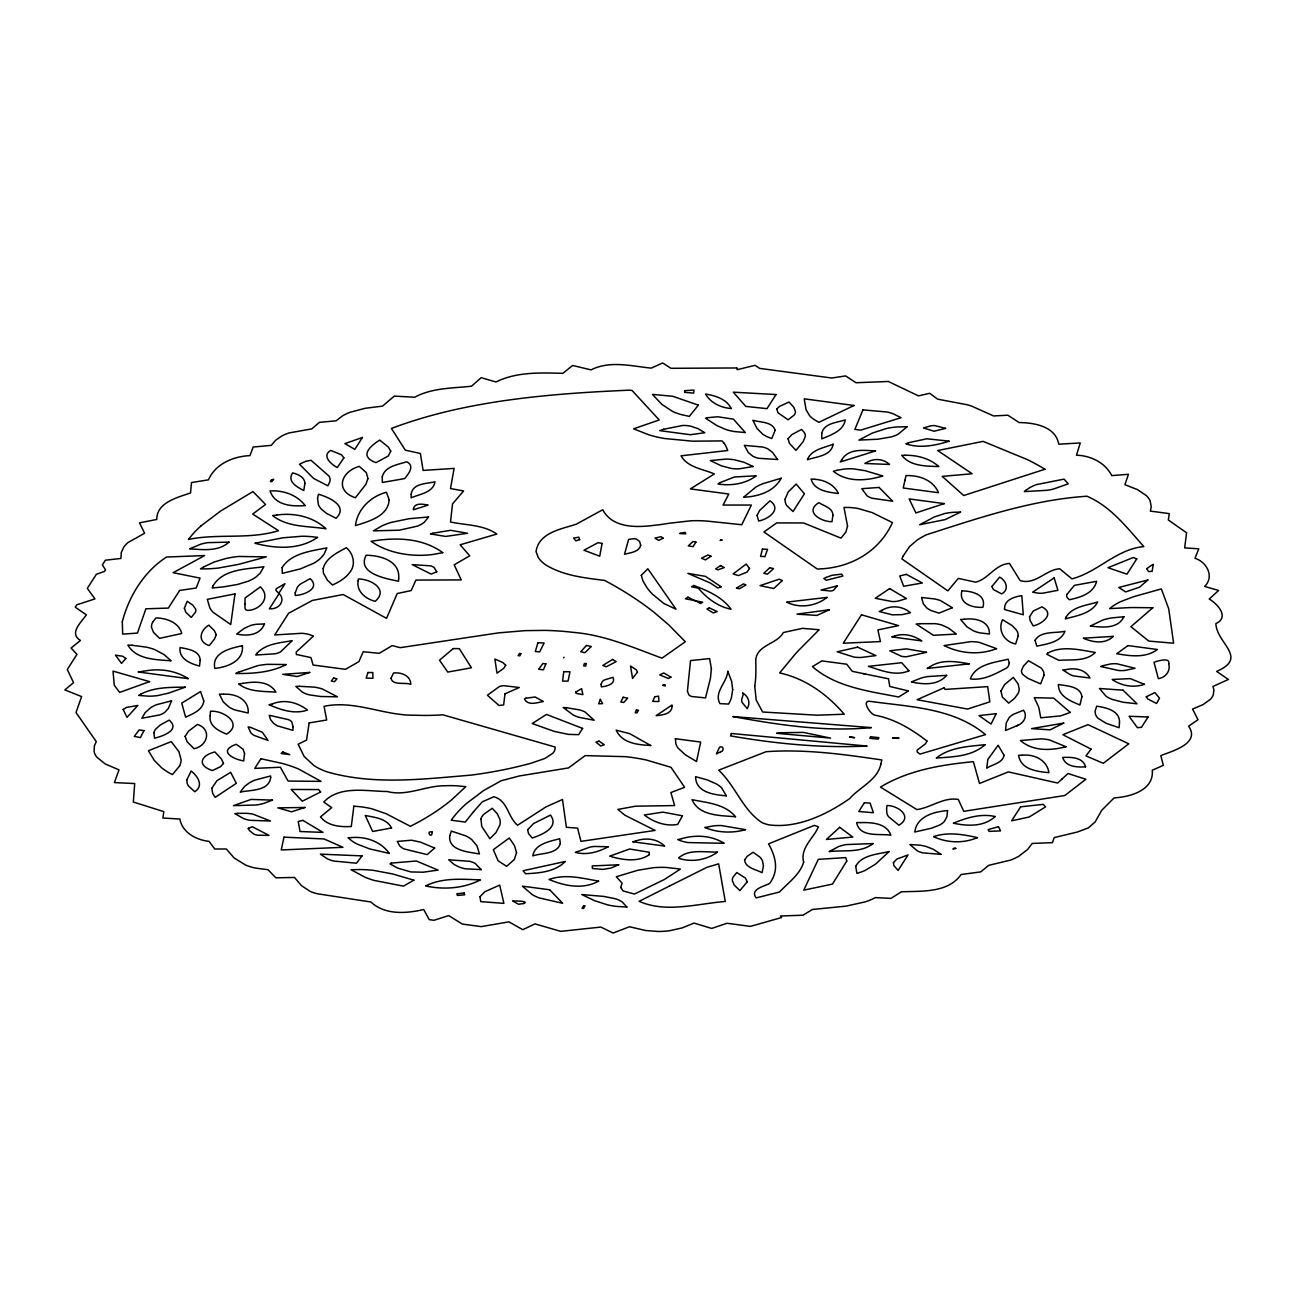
<?xml version="1.0" encoding="UTF-8"?>
<svg xmlns="http://www.w3.org/2000/svg" width="1296" height="1296" viewBox="0 0 1296 1296"><rect width="100%" height="100%" fill="white"/><g stroke="black" fill="none" stroke-linecap="round" stroke-linejoin="round"><path stroke-width="1.5" d="M742.802 693.101C747.743 695.806 750.983 702.432 747.241 708.669L742.138 702.464A30.1 14.726 -1.7 0 1 741.636 699.759L743.386 693.959L742.624 693.052M684.806 390.857L684.563 392.364L693.652 393.077L694.04 390.112L684.839 390.631M892.798 737.942L898.889 737.975M892.717 738.185L898.711 738.364M600.048 700.439L600.55 699.192L598.558 703.777L602.608 703.647L600.777 700.277M870.377 737.149L869.794 738.299L878.153 739.125L878.899 737.651L870.572 736.76M278.559 593.698L284.974 583.67L276.275 588.757A8.359 4.099 -1.7 0 0 276.032 590.539L279.142 593.584L269.39 608.796C279.774 609.638 285.752 599.886 279.142 593.584M849.674 736.889L854.631 737.683L849.479 737.132M563.566 657.833L564.084 657.218M1018.105 725.225C1023.953 722.893 1027.825 715.716 1023.484 710.224L1013.504 714.274A27.783 13.592 -1.7 0 0 1009.114 717.709L1006.247 722.909L1005.518 730.507L1018.105 725.225L1016.064 726.311M720.511 751.874C724.334 751.664 723.881 744.892 719.507 747.257L716.429 753.899A80.887 39.577 -1.7 0 1 719.021 752.587L720.058 752.085M305.775 461.392L310.991 460.258L329.038 476.118A30.197 14.774 -1.7 0 1 329.913 481.577L327.872 485.838L313.551 478.386L299.489 464.227L304.511 461.83A8.084 3.953 -1.7 0 1 305.775 461.392M679.817 533.385L685.211 532.381L685.795 533.822L679.882 533.563M736.922 367.967L670.955 368.307L662.677 362.977L651.256 368.113C631.379 366.136 609.946 360.288 591.057 369.878L572.605 365.472L562.853 373.329C540.416 372.746 516.618 371.725 495.947 381.98L481.172 377.671L471.533 386.208C452.434 388.314 432.054 387.763 414.72 397.24L394.276 396.106L382.514 406.134L365.213 408.272L350.017 412.306A43.546 21.319 -1.7 0 0 342.387 415.967L336.166 420.795L319.448 422.35L311.834 428.863L288.911 432.977A38.686 18.922 -1.7 0 0 281.491 436.169L275.594 440.284L271.285 445.37L253.157 447.039L249.95 455.625C233.312 456.354 215.525 463.774 208.445 479.844L191.484 482.549L190.544 492.934C177.617 497.502 156.638 502.346 156.784 519.469L139.482 522.823L144.634 533.223L127.931 542.619A51.386 25.142 -1.7 0 0 123.638 547.366L121.257 552.631L120.917 558.446L105.381 560.212L102.368 564.91L105.494 569.786A8.051 3.937 -1.7 0 1 104.182 571.52L96.341 574.306L87.302 588.4L94.964 598.898L76.756 604.843L75.249 607.192L86.33 614.839C81.599 622.129 68.461 633.064 80.417 640.467L71.069 648.065L76.966 654.383L67.279 669.514L73.58 682.668L64.8 689.893L81.599 696.584L76.01 712.541L96.293 741.636L94.397 745.718L94.106 751.615A45.473 22.259 -1.7 0 0 96.86 757.188L105.251 763.992L119.021 769.873L114.356 782.573L134.703 783.562L133.342 802.03L163.798 811.604L162.923 818.035L179.869 819.023C182.38 832.712 196.279 839.921 209.012 841.363L214.796 849.01L226.363 848.993L234.122 857.968L245.786 865.129A42.395 20.752 -1.7 0 0 255.571 868.077L268.029 869.729L275.854 877.813L294.484 877.457L301.482 885.654L310.052 891.34A32.627 15.973 -1.7 0 0 317.536 893.786L370.899 902C384.944 915.187 406.312 913.599 423.695 909.5L429.268 919.658L433.998 920.29L448.659 915.592L462.364 924.08L481.286 926.608L508.907 921.861L522.806 929.686L534.973 923.886L560.714 931.354L600.826 927.077L613.121 933.023L629.5 926.753L645.619 930.496L657.785 931.468A39.949 19.553 -1.7 0 0 669.967 930.658L682.085 927.936L694.073 923.092L711.65 928.438L726.959 923.254L750.416 926.381L781.634 917.536L780.451 915.997L803.05 915.219L812.333 909.484L845.883 906.163L865.161 901.886A51.775 25.337 -1.7 0 0 875.318 897.61L891 898.387L901.352 891.81C921.586 890.919 947.927 893.219 961.097 874.508L980.732 871.9L988.67 865.355L1010.426 860.139A52.358 25.628 -1.7 0 0 1018.883 856.17L1027.598 849.496L1032.199 843.453L1052.449 842.643L1054.199 837.589L1077.365 832.032L1088.365 827.885L1095.169 821.923L1101.697 810.324L1114.139 797.866C1129.918 796.991 1154.201 790.447 1152.257 770.261L1163.322 765.32L1160.811 755.568C1172.475 751.081 1200.631 743.321 1188.594 726.197L1198.039 719.701L1192.563 709.074L1202.996 704.635L1210.237 699.419A36.936 18.079 -1.7 0 0 1213.25 694.948L1213.931 690.007L1212.975 686.426L1228.397 679.493L1216.62 671.377C1248.858 657.574 1216.49 643.415 1215.891 623.603C1229.823 617.236 1217.446 603.871 1209.233 599.044L1218.58 590.474L1204.681 586.44C1214.644 576.655 1206.787 561.865 1194.993 558.333L1198.784 548.807L1184.674 547.884L1186.585 532.802L1168.328 519.988L1169.3 513.621L1150.362 511.11L1151.237 506.768L1150.151 500.872A46.591 22.81 -1.7 0 0 1146.393 495.655L1137.596 489.677L1124.896 484.672L1128.443 474.304L1111.757 475.583C1105.067 462.51 1090.73 455.657 1076.474 455.204L1080.265 442.957L1058.719 444.188C1055.705 426.352 1034.208 422.658 1019.191 422.577L1007.851 415.206L993.578 415.951L971.611 406.102A50.09 24.511 -1.7 0 0 966.767 404.676L937.688 399.168L929.702 393.304L918.443 395.879L888.311 381.478L855.976 382.741L845.591 375.921L831.74 378.011L759.667 368.388L754.952 365.342L737.132 369.7L736.922 368.08M665.253 685.811L662.661 685.471A5.816 2.851 -1.7 0 1 663.147 684.92L664.492 684.806A7.97 3.904 -1.7 0 0 665.091 684.839L665.221 685.616M863.136 673.58L865.355 674.033M724.01 443.232L722.083 440.915L692.323 441.175L664.313 438.485A84.629 41.407 -1.7 0 1 648.518 434.711L633.614 428.814L659.227 419.969L632.059 390.485A51.727 25.321 -1.7 0 1 629.775 390.145C550.768 393.611 465.993 400.205 391.441 428.441L405.308 450.166L420.39 453.487L423.112 470.432L454.102 468.391L450.506 488.543L463.595 490.973L452.498 503.95L450.538 521.964C466.009 525.398 483.376 524.54 496.805 534.065L460.161 544.79L469.719 555.806L454.199 564.829L461.246 579.928L415.919 580.073L411.172 590.571L397.208 593.536L386.548 618.354L343.148 594.524L312.417 600.421L288.652 613.219L274.736 634.943L301.612 633.29A19.764 9.671 -1.7 0 1 308.707 634.36L313.454 636.061L296.217 652.034L296.33 654.464L310.959 657.59L313.081 665.01L345.465 669.335L358.895 661.64L363.204 651.758L379.258 653.297L392.17 645.602L400.221 647.66L498.296 632.902L525.172 630.634L544.936 630.391A145.427 71.167 -1.7 0 1 573.124 632.367C604.373 634.846 632.983 647.482 661.981 658.174L685.309 641.731L668.704 624.85L654.755 612.911A458.865 224.564 -1.7 0 0 604.665 580.446C584.626 577.886 563.436 575.732 545.843 564.959A54.659 26.746 -1.7 0 1 538.342 557.523L536.026 551.642C538.844 532.3 561.427 529.222 576.493 524.086L602.721 509.733C612.538 528.298 636.336 527.569 654.269 525.317A101.234 49.54 -1.7 0 0 668.687 523.309L690.962 520.781A68.818 33.68 -1.7 0 1 706.774 521.057L741.766 524.734L751.356 505.051L723.055 505.067L728.806 494.035L690.379 488.9L714.371 473.931C703.031 469.006 687.739 467.629 681.048 455.836L727.736 450.506L726.359 447.152A51.192 25.045 -1.7 0 0 724.091 443.216M955.735 848.281L955.217 848.119A7.646 3.742 -1.7 0 0 954.472 848.054L953.24 848.637A7.063 3.451 -1.7 0 1 952.933 849.026L955.768 848.524M244.993 603.79C245.252 606.155 243.923 610.108 247.406 610.384C259.475 610.481 271.739 597.602 260.366 586.894L245.057 598.023L244.993 603.79M210.179 715.765C208.526 725.922 218.846 731.009 226.638 734.119C243.697 723.427 222.944 710.03 210.487 711.277L210.179 715.765M1029.542 616.766L1030.126 620.541L1033.22 625.919C1042.357 623.943 1055.446 613.672 1041.887 606.868L1033.301 610.999L1029.542 616.766M389.108 499.738C388.411 516.278 368.372 521.527 355.428 525.641C357.437 509.101 370.737 496.368 386.451 492.253L389.108 499.738M185.134 736.371L187.045 741.701L194.044 748.667C207.522 746.123 212.204 729.373 197.478 724.432L188.536 731.155L185.134 736.371M390.744 451.202L388.265 456.03L376.002 462.64C358.895 456.516 369.49 446.472 379.728 440.089L388.379 447.088L390.744 451.202M1146.798 568.652L1148.515 571.601L1152.176 571.277L1153.213 564.392A84.726 41.472 -1.7 0 1 1150.573 565.931L1146.798 568.652M304.916 483.424L303.766 490.52C297.254 487.118 286.724 481.675 292.604 472.862C297.837 474.271 304.787 477.041 304.916 483.424M749.525 568.474L747.079 572.087L738.412 575.57L733.115 573.934L746.204 564.084L749.525 568.474M846.774 861.046L832.453 884.099L803.779 890.141L818.327 859.329L845.753 857.628L846.774 861.046M803.65 862.115C800.086 874.525 788.13 882.787 779.544 891.988L756.151 897.917C749.59 889.186 764.284 886.367 769.743 883.402L771.331 880.956A101.412 49.637 -1.7 0 0 774.522 873.682C777.503 863.411 773.501 852.784 768.56 843.842L814.39 825.374L818.473 826.864L816.464 830.687A81.437 39.852 -1.7 0 1 815.103 832.972C809.336 841.541 800.474 850.873 803.65 862.115M711.391 668.606L710.419 678.424L705.51 697.912L691.61 696.503A10.4 5.087 -1.7 0 1 688.937 694.98L687.415 691.254L690.509 660.587L709.609 658.595L711.391 668.606M601.085 684.385L601.36 686.848C606.204 686.378 616.151 684.256 612.976 677.306L604.535 679.898A12.101 5.929 -1.7 0 0 602.3 681.615L601.085 684.385M1168.749 663.746C1170.709 671.036 1165.736 677.484 1158.365 678.667L1154.023 662.337C1155.497 661.64 1170.677 656.521 1168.749 663.746M244.555 753.397L243.713 760.898C232.357 759.1 217.76 750.74 236.277 744.277L243.065 749.218L244.555 753.397M947.587 810.583L946.922 816.674L944.395 821.405A24.43 11.956 -1.7 0 1 939.389 825.147L931.338 828.241L914.814 832.016C916.693 816.221 934.27 811.652 947.587 810.583M295.196 592.952L295.261 595.463C303.637 595.204 320.971 588.627 310.181 578.615L300.364 584.091A34.231 16.751 -1.7 0 0 297.383 587.201L295.196 592.952M413.424 508.842L413.408 509.782L428.101 505.132C423.452 504.241 414.688 502.313 413.424 508.842M754.726 686.038L756.216 700.051L762.631 712.006L817.128 715.198L844.247 714.226C827.366 694.462 805.415 678.521 779.657 672.948L795.096 654.269A387.293 189.524 -1.7 0 1 798.709 650.3L819.137 629.743L802.532 628.349L783.432 632.497C776.758 644.387 758.468 644.225 755.779 658.951C755.876 668.023 756.265 676.982 754.726 686.038M293.107 726.91L292.928 730.345L277.7 725.938A28.447 13.916 -1.7 0 1 273.407 723.136L270.556 719.62L269.228 715.279L288.668 719.669A13.073 6.399 -1.7 0 1 291.859 722.083L293.107 726.91M675.378 738.704L675.864 743.71A48.568 23.765 -1.7 0 0 678.132 748.165L685.454 754.904L696.519 761.497L700.682 742.073L675.378 738.704M785.149 499.009L785.101 500.693A38.135 18.662 -1.7 0 0 786.721 505.537L793.006 511.564L804.395 493.792L796.181 484.072L788.276 491.881L785.149 499.009M961.891 590.83C958.457 603.936 972.778 607.954 982.903 607.322C986.791 594.232 971.465 591.057 961.891 590.83M527.65 829.796L528.541 833.555L532.202 838.026C541.517 834.932 559.775 827.658 550.46 815.071L533.531 823.576L527.65 829.796M200.183 660.296L199.519 666.047C190.625 663.746 178.508 658.886 180.079 647.53C187.547 649.102 199.94 650.333 200.183 660.296M184.372 608.213L185.733 612.117L191.241 617.463L195.664 611.923A20.072 9.833 -1.7 0 0 195.566 608.909L192.715 605.086L187.191 601.263L184.372 608.213M1035.099 640.224L1036.719 646.137C1046.893 643.982 1060.646 642.33 1064.988 631.265C1055.495 633.452 1040.85 630.666 1035.099 640.224M242.384 645.716C244.004 661.09 227.237 667.132 214.844 668.428C211.264 652.568 230.931 648.081 242.384 645.716M732.694 689.504L731.398 697.783A103.291 50.544 -1.7 0 1 728.579 704.068L719.912 703.631C713.594 691.951 727.267 682.457 727.753 671.134L731.624 681.307L732.694 689.504M1081.949 696.665L1079.924 704.992C1070.69 701.039 1058.427 696.568 1058.362 684.515C1066.576 685.973 1080.41 686.054 1081.949 696.665M186.883 779.738L186.964 782.314A34.263 16.767 -1.7 0 0 188.487 785.975L194.805 791.743C204.088 785.57 197.672 776.191 191.144 771.023L186.883 779.738M757.026 515.484L758.695 520.976C768.058 519.323 782.444 509.441 770.002 500.807L759.634 510.462L757.026 515.484M211.831 788.308L212.69 793.492L215.185 797.364L236.326 783.319L230.639 772.303L216.886 780.759L211.831 788.308M886.561 808.655L886.95 813.629A32.821 16.054 -1.7 0 0 888.635 816.804L898.906 825.212C913.421 816.561 897.772 805.334 886.95 805.529L886.561 808.655M1004.06 755.341C1002.65 763.085 992.363 764.429 986.71 768.188L987.827 759.456L998.147 745.249L1004.06 755.341M398.682 578.162L398.536 581.256C386.451 578.696 356.481 573.626 366.152 555.255C379.922 555.352 400.189 560.633 398.682 578.162M323.174 568.555L323.417 573.172L327.418 580.187L332.473 584.998L336.328 583.151A59.503 29.111 -1.7 0 0 349.823 572.346C356.076 564.845 353.5 553.57 346.275 547.706C337.381 552.663 325.944 557.782 323.174 568.555M125.858 658.465L121.532 663.406L115.457 655.144L122.731 656.278L125.858 658.465M991.91 586.505L993.384 589.534L1001.549 593.86C1009.633 590.02 1006.247 580.365 999.605 577.125L991.91 586.505M1119.469 723.006L1119.064 727.688L1106.087 723.281L1098.166 718.357A29.257 14.321 -1.7 0 1 1095.444 714.209L1095.088 711.18L1096.708 706.174C1106.039 707.567 1120.522 710.71 1119.469 723.006M744.584 860.058C745.459 868.012 756.232 869.486 762.064 872.71L763.457 865.89L762.453 860.771A37.292 18.241 -1.7 0 0 759.845 857.061L753.138 852.25L747.128 856.348L744.584 860.058M358.182 580.802C356.173 591.413 365.861 599.125 375.192 601.328C389.221 589.129 370.219 578.826 358.376 579.02L358.182 580.802M516.553 852.638L514.35 859.459L506.623 866.344L498.069 860.738L493.339 849.69L509.279 837.994L514.463 845.575L516.553 852.638M1018.251 635.753L1015.61 643.982C1004.303 641.779 997.483 630.326 1002.537 619.699L1012.046 625.531L1016.242 629.84A38.605 18.889 -1.7 0 1 1018.105 634.246L1018.251 635.753M411.205 494.278L411.107 497.858C419.467 494.1 433.204 492.691 435.002 481.82C426.821 483.748 412.468 483.181 411.205 494.278M579.652 539.622L575.797 540.837L573.577 538.034L578.81 537.208A45.036 22.032 -1.7 0 0 579.053 537.791L579.652 539.622M832.923 515.209L831.983 521.689C821.453 521.98 803.86 511.92 818.845 502.654C823.819 505.958 832.891 507.838 832.923 515.209M775.154 430.272L771.768 438.55L767.556 436.898A37.552 18.371 -1.7 0 1 762.566 434.063L757.01 428.458L752.863 420.293C760.088 422.48 772.416 421.508 775.154 430.272M317.552 497.988L318.411 504.727A44.777 21.919 -1.7 0 0 321.424 509.215L326.414 513.313L336.037 518.287C348.997 505.894 328.471 497.129 318.508 494.246L317.552 497.988M1004.562 608.391L1004.481 609.493L1023.305 614.806L1021.799 595.642C1014.719 596.743 1004.578 599.53 1004.562 608.391M505.715 665.269L503.707 668.363L497 673.191L494.861 659.032L502.832 662.58L505.715 665.269M821.761 433.431L821.81 438.874C830.768 434.938 843.518 431.066 845.235 419.888C837.151 422.674 823.802 423.047 821.761 433.431M1000.966 690.962L1002.343 697.037L1008.693 703.129L1014.525 698.366L1018.008 693.619A42.071 20.59 -1.7 0 0 1019.191 688.84L1018.138 683.996L1013.326 677.387L1004.611 684.547L1000.966 690.962M649.393 854.615C638.134 862.553 622.291 860.042 609.719 856.154L629.581 848.993L649.231 852.25A27.929 13.673 -1.7 0 0 649.247 853.108L649.393 854.615M672.073 706.385C671.765 714.193 662.094 715.036 656.149 715.667L671.992 705.024L672.073 706.385M620.687 887.468L623.165 890.968L634.473 894.046L664.459 879.449L680.4 869.065L666.257 867.445A47.693 23.344 -1.7 0 0 653.427 867.704L637.859 870.264L616.313 876.712L622.129 883.224L620.687 887.468M216.27 634.619L214.553 638.96L209.239 645.586C197.3 641.909 199.795 630.682 208.786 625.126L214.358 630.65L216.27 634.619M270.653 777.73C268.79 791.354 250.322 789.831 240.23 792.099L244.555 786.445L249.172 782.962A37.341 18.274 -1.7 0 1 255.02 780.079L270.621 775.964L270.653 777.73M382.271 476.912L382.304 482.468L404.611 478.597C408.499 473.996 415.174 465.766 406.669 461.781C397.953 464.665 384.718 466.204 382.271 476.912M641.293 575.262L642.865 580.721L646.866 587.574A140.519 68.769 -1.7 0 0 652.439 594.167L663.86 603.482L676.026 609.217L647.854 568.782L641.293 575.262M788.033 438.745L789.523 443.475L795.971 450.36L803.228 441.547L805.334 436.363A25.11 12.296 -1.7 0 0 804.152 432.297L801.511 429.462L791.888 434.597L788.033 438.745M1009.325 663.341L1008.337 666.209A16.232 7.954 -1.7 0 1 1006.409 668.12C995.263 673.904 983.437 680.724 970.315 678.893C975.937 663.989 994.826 662.548 1008.191 659.194L1009.325 663.341M1044.074 675.119L1040.607 683.883L1027.955 678.375L1022.917 674.568A19.634 9.607 -1.7 0 1 1021.475 670.615L1023.403 666.128L1028.522 660.717L1041.077 667.975A31.736 15.536 -1.7 0 1 1043.669 672.089L1044.074 675.119M504.986 693.814L503.642 704.927L499.041 705.51L487.409 695.255L499.349 686.556A8.019 3.92 -1.7 0 1 504.014 685.697L519.291 687.512L504.986 693.814M563.728 671.668L562.61 681.113L568.037 681.129L569.997 671.814L563.728 671.668M122.294 621.788L122.683 634.133L137.441 633.08L145.881 608.796L168.334 608.083L179.642 590.458L196.15 588.028L200.07 578.129L173.129 572.686L204.671 555.563L166.585 557.037C144.083 571.439 128.871 596.225 122.294 621.788M847.535 526.079L845.932 531.992L841.007 538.132L803.601 522.968L776.741 522.904L763.911 531.959L817.258 569.009C849.512 568.442 878.899 552.339 892.474 522.596L872.24 512.617L858.114 508.502A37.357 18.274 -1.7 0 0 849.787 507.514L843.988 507.384L847.535 526.079M353.873 806.193L351.281 826.508C340.492 827.091 327.661 826.119 320.501 816.885L331.695 807.651L323.773 802.062C339.73 785.101 366.476 791.354 387.18 791.5C406.895 796.684 425.266 785.619 444.982 785.765A55.307 27.07 -1.7 0 1 457.148 785.83L465.782 786.672L451.316 800.086A273.262 133.731 -1.7 0 1 418.948 821.826L410.443 826.346L386.224 813.758L372.065 808.866A55.598 27.216 -1.7 0 0 358.911 806.598L353.873 806.193M203.812 701.039C202.759 710.078 192.764 713.804 185.62 717.174L181.732 703.129L200.556 691.562L203.812 701.039M153.884 732.742L154.564 738.218C162.421 736.177 180.824 730.199 169.193 720.106L160.315 724.95L155.601 729.194A29.047 14.207 -1.7 0 0 153.884 732.742M449.744 835.693C447.93 850.937 468.941 851.909 479.439 853.983L477.041 845.996L471.825 839.678A42.039 20.574 -1.7 0 0 465.831 835.888L451.332 831.092L449.744 835.693M234.981 593.892L230.737 624.542L213.046 612.263A59.551 29.144 -1.7 0 1 209.839 607.856L207.328 599.351L234.981 593.892M560.342 843.485C557.199 854.453 541.566 852.784 532.818 855.895C534.811 843.615 549.812 841.574 559.661 838.674L560.342 843.485M1146.296 696.794L1147.802 698.998L1156.534 703.485L1159.499 698.204L1154.914 692.566L1146.296 696.794M343.894 457.861L337.284 467.564C331.387 464.438 321.359 456.014 330.691 450.376L341.399 454.766L343.894 457.861M640.678 545.324C639.074 552.161 630.099 552.695 624.51 554.251L628.609 539.395L634.1 538.699A5.54 2.705 -1.7 0 1 636.53 539.152L639.625 541.501L640.678 545.324M855.7 866.344L856.931 873.358A42.444 20.768 -1.7 0 0 865.096 870.458L875.432 864.221L889.234 851.488C877.878 854.404 861.84 854.647 855.7 866.344M893.446 862.569L893.851 865.598L898.112 870.442L908.059 854.923L896.897 859.054L893.446 862.569M309.161 722.909L306.569 740.065L298.161 744.228L304.171 756.508L313.924 765.515A63.877 31.266 -1.7 0 0 327.013 771.833C373.766 785.392 423.371 779.026 471.031 775.138A247.261 120.998 -1.7 0 0 531.182 763.198L544.855 758.468L552.647 753.413A25.596 12.523 -1.7 0 0 554.915 749.768L555.174 747.047L442.908 714.825A122.683 60.037 -1.7 0 1 415.255 715.198C384.167 715.943 355.201 699.824 324.065 706.32L326.689 720.009L309.161 722.909M586.084 663.584L585.727 665.998L583.67 665.933L584.399 663.536L586.084 663.584M123.169 709.479L127.008 717.336L137.862 705.429L126.392 707.47L123.169 709.479M391.036 678.229C392.332 685.778 405.308 682.069 410.783 684.304C410.638 675.459 401.112 672.154 393.595 672.964L391.036 678.229M480.978 818.942L481.707 826.313L489.872 838.706L495.947 832.615L499.916 824.904A51.241 25.078 -1.7 0 0 499.867 819.315L497.291 813.807L492.253 808.283L483.845 814.228A31.655 15.487 -1.7 0 0 480.978 818.942M602.089 543.445L599.724 556.211L583.961 550.217L598.153 542.651L602.089 543.445M926.948 741.02L925.506 743.758L917.422 749.914A7.209 3.532 -1.7 0 0 917.584 752.328L920.014 754.11L985.495 734.638C953.37 707.681 909.322 706.903 869.875 701.314C861.354 700.148 869.972 714.128 875.027 715.214C894.467 718.843 911.509 729.081 926.948 741.02M367.951 478.564L365.861 484.364L355.379 497.761C334.319 490.747 341.237 471.323 359.284 466.366L366.298 472.603L367.951 478.564M679.217 857.466L679.039 858.438C692.048 862.472 706.595 860.042 717.579 852.055C705.17 852.428 689.391 848.864 679.217 857.466M432.265 832.113C431.665 840.051 425.363 830.023 432.265 832.113M880.794 764.284C877.619 779.998 859.491 787.336 849.69 798.547C826.783 814.601 797.38 828.711 768.965 824.855A32.449 15.876 -1.7 0 1 762.307 822.782C742.997 810.535 735.448 785.846 718.713 770.164L766.098 751.712C804.881 748.942 843.583 754.288 881.847 759.958L880.794 764.284M480.022 896.702L480.735 901.643L503.901 903.361L499.689 885.087L484.817 891.778L480.022 896.702M283.986 837.167L281.232 849.949L342.954 847.309L324.032 838.949L283.986 837.167M833.134 444.236C831.19 456.046 816.367 456.597 807.359 459.74C811.296 449.453 824.078 447.865 833.134 444.236M904.932 480.314L903.231 488.009L938.531 492.707C933.233 479.941 918.88 475.081 905.969 475.616L904.932 480.314M282.091 567.583L282.317 573.383L300.445 568.895L313.762 563.225A49.847 24.397 -1.7 0 0 320.744 558.122L324 554.299L326.867 547.868C311.299 551.027 291.438 553.052 282.091 567.583M1066.9 594.427L1066.689 595.301A13.608 6.658 -1.7 0 0 1067.45 597.926L1069.394 599.74C1080.329 597.375 1093.435 593.681 1096.643 581.321L1074.384 585.355L1066.9 594.427M762.453 549.067L760.558 556.389L764.932 556.616L767.556 549.326L762.453 549.067M747.225 881.798L739.903 890.595L734.233 885.055L732.37 880.681A26.05 12.749 -1.7 0 1 732.937 877.295L736.825 872.532L745.459 878.137L747.225 881.798M776.725 408.969L778.037 412.841L788.13 419.791L794.254 414.979A20.056 9.817 -1.7 0 0 795.452 411.61L793.849 407.317L789.005 402.052L779.706 406.296L776.725 408.969M637.502 672.154L632.561 678.44L630.536 666.063L636.352 669.838L637.502 672.154M537.889 642.751L535.329 651.548L539.719 651.872L544.109 642.962L537.889 642.751M171.542 700.812L168.367 708.41L164.884 712.249A18.776 9.185 -1.7 0 1 159.732 714.906L141.831 718.259L145.184 712.606L150.628 707.729A33.226 16.265 -1.7 0 1 156.638 704.668L171.542 700.812M223.479 763.457L220.531 766.681L212.431 770.569C196.474 765.272 200.88 755.422 214.893 751.939L221.519 759.116L223.479 763.457M367.967 672.511L366.169 678.1L372.924 678.278L372.827 672.543L367.967 672.511M731.381 733.504L730.523 735.885C775.575 743.742 821.389 748.213 867.137 746.075L731.381 733.504M837.265 585.857L833.587 590.215A6.059 2.965 -1.7 0 1 830.623 591.025L821.032 590.036L837.265 585.857M902.972 556.292L901.919 558.916L947.878 590.879L958.295 578.405L975.742 582.179C988.654 578.858 995.344 564.197 1009.471 563.452L1020.211 580.64C1035.569 585.144 1045.532 569.786 1059.707 568.766L1071.905 578.858C1097.777 572.216 1116.423 549.083 1143.817 546.588C1126.969 527.683 1110.996 506.493 1086.939 496.238C1032.118 499.738 978.755 517.995 926.689 534.681A73.402 35.915 -1.7 0 0 916.936 540.238L909.5 546.604L902.972 556.292M636.401 710.014L635.283 712.751L636.822 712.913L638.555 710.24L636.401 710.014M545.891 663.827L543.445 669.789L538.601 669.303L542.911 663.487L545.891 663.827M862.925 409.86L854.874 429.413L860.771 430.11L901.044 417.717L893.673 414.007A38.005 18.598 -1.7 0 0 887.323 412.047L862.925 409.86M213.095 585.727L212.139 587.995L223.447 586.877L237.508 584.48L248.362 581.159A37.616 18.403 -1.7 0 0 256.3 576.769L260.14 573.188L263.898 566.741C246.532 569.236 223.366 568.766 213.095 585.727M1066.203 616.912L1065.344 618.889C1076.83 615.697 1091.524 613.591 1097.696 601.976C1086.809 605.507 1072.845 606.269 1066.203 616.912M654.755 696.762L652.73 701.395L658.919 701.509L658.562 696.146L654.755 696.762M152.653 622.21L152.037 623.57A34.166 16.718 -1.7 0 0 151.551 627.523L153.608 632.48L159.57 638.361L181.796 633.485C178.718 622.307 166.455 618.127 155.974 617.933L152.653 622.21M520.846 653.767L519.842 655.841L518.092 655.646L519.485 653.459L520.911 653.621M576.007 691.918L575.797 692.339A2.884 1.409 -1.7 0 0 576.461 693.441L582.892 694.624L581.629 688.646L576.007 691.918M996.219 713.675L991.035 724.059L979.031 715.603L996.219 713.675M623.214 697.264L620.8 702.043L623.732 702.464L627.718 698.123L623.214 697.264M143.953 730.636L140.373 737.57L134.298 736.42L139.142 729.94L143.953 730.636M682.425 815.783L677.743 824.369C665.95 826.654 653.638 822.166 644.323 814.99L662.888 812.138L682.425 815.783M428.474 516.991L424.408 522.158A28.949 14.175 -1.7 0 1 417.409 526.144L399.314 530.194L373.329 530.858L381.802 525.965A53.557 26.212 -1.7 0 1 391.279 522.385L408.969 518.724L428.474 516.991M179.609 765.936L172.433 774.619L169.97 773.307A86.589 42.379 -1.7 0 1 161.725 767.864L154.337 760.493L148.441 750.74L171.25 741.62L178.913 751.696L181.1 759.748A54.481 26.665 -1.7 0 1 179.609 765.936M1123.94 616.734C1117.865 629.386 1101.778 627.313 1090.309 626.065L1102.88 620.023A37.373 18.29 -1.7 0 1 1111.45 617.933L1123.94 616.734M473.51 811.75L465.313 822.085L451.202 820.206A205.643 100.634 -1.7 0 1 466.463 803.536L483.586 790.56L501.244 780.727L519.291 775.98L568.507 767.912L585.176 755.617L625.352 756.67A113.513 55.55 -1.7 0 1 646.331 760.007L670.988 767.297L684.612 787.288L670.891 792.553L674.617 805.561L635.429 806.193L617.836 809.433L625.012 815.281L655.128 830.412L580.948 841.379L577.611 828.128L566.384 827.302L562.496 799.486L545.875 806.971L517.574 825.228C507.74 817.16 507.87 800.442 493.792 796.765L482.323 801.803L473.51 811.75M362.443 437.465L354.796 449.388L344.947 443.605L362.443 437.465M260.966 758.727L254.761 768.398L280.406 767.232L288.085 781.051L321.084 781.375L298.274 768.852A116.689 57.105 -1.7 0 0 282.917 763.587L260.966 758.727M776.029 394.551L767.005 408.645L745.783 406.409L733.293 392.17L776.029 394.551M695.936 542.117L693.036 546.653L688.289 545.875L693.004 541.534L695.936 542.117M582.617 728.417L578.615 734.67L568.442 734.378L554.105 731.349L532.251 723.541L546.491 714.42L582.617 728.417M583.605 905.774L582.017 908.253L583.459 908.447L585.063 905.969L583.605 905.774M861.484 614.79L843.259 643.205L880.438 641.585L877.878 629.905L898.582 625.628L861.484 614.79M864.416 802.726L858.811 811.49L873.407 812.754L870.102 803.115L864.416 802.726M1136.754 558.868L1126.969 574.16L1107.983 567.713L1133.19 557.539L1136.754 558.868M1020.616 806.825L1011.625 820.822L1029.202 816.998L1045.548 806.89L1043.248 804.362L1020.616 806.825M1148.078 716.996L1141.484 727.299L1137.402 727.704L1129.075 716.251L1148.078 716.996M264.433 623.992C259.978 635.461 247.034 636.32 236.65 634.019L244.28 628.349L250.63 625.482A18.743 9.169 -1.7 0 1 256.721 624.235L264.433 623.992M781.18 478.24C773.955 491.751 758.047 496.66 743.661 497.21L755.698 487.166A55.679 27.248 -1.7 0 1 762.664 483.748L781.18 478.24M256.819 653.476L255.749 655.015L274.882 653.816A14.434 7.063 -1.7 0 0 280.471 651.937L292.199 640.661C280.017 642.881 265.631 643.626 256.819 653.476M841.655 459.967L840.262 461.975L875.642 450.911C864.076 450.425 848.556 447.93 841.655 459.967M333.607 678.002L331.322 681.064L334.417 681.728L335.583 680.432A30.569 14.969 -1.7 0 0 336.911 678.748L334.336 678.164A27.67 13.543 -1.7 0 1 333.59 678.002M362.038 855.895L356.497 863.217L333.85 861.062A29.306 14.337 -1.7 0 1 327.532 858.908L320.404 854.145L362.038 855.895M1091.119 749.137L1085.967 755.908L1103.301 763.295L1128.8 743.807L1087.976 724.642L1062.866 734.719L1091.119 749.137M271.528 479.974L270.362 481.513L271.771 481.739L273.65 479.277L271.528 479.974M1047.638 653.168L1046.779 654.286L1058.962 660.361C1071.095 659.324 1085.805 661.867 1095.266 652.455C1079.924 649.928 1062.04 645.262 1047.638 653.168M698.366 405.162L689.342 416.372L681.728 414.72A46.948 22.972 -1.7 0 1 672.64 411.48L661.948 404.465L652.423 394.389L672.802 396.284L698.366 405.162M907.135 426.692L898.306 434.111A27.556 13.478 -1.7 0 1 891.081 436.963L877.813 439.214L858.875 440.105L872.273 433.091L886.642 428.458A41.634 20.38 -1.7 0 1 896.297 427.016L907.135 426.692M586.521 645.44L580.738 651.726L584.966 652.666L591.3 646.493L586.521 645.44M1147.883 579.976L1139.589 587.153L1125.722 591.932L1118.804 587.461L1147.883 579.976M565.234 861.484C555.061 871.965 539.379 873.05 525.625 873.747L523.082 870.734L565.234 861.484M282.739 751.939L281.167 753.494L289.753 754.628L282.739 751.939M200.993 525.901L197.559 529.108A191.873 93.895 -1.7 0 0 188.438 539.46C218.133 533.272 249.286 539.8 278.494 530.68L252.704 514.075L265.567 504.452L252.963 491.557L220.612 511.061L200.993 525.901M782.314 580.543L773.761 588.53L760.055 585.646L779.204 579.182L782.314 580.543M946.647 675.362C937.867 685.6 923.287 684.628 911.396 681.923L921.164 678.051A37.049 18.128 -1.7 0 1 927.547 676.577L946.647 675.362M769.824 567.697L763.781 573.286L767.426 574.177L773.534 568.604L769.824 567.697M1062.153 778.912L1057.666 783.043L1008.369 771.898L979.501 783.464L973.393 761.675C941.528 764.721 908.188 770.213 880.486 787.093L916.888 809.579C931.079 807.667 943.342 796.959 958.279 799.421L963.754 811.312L1064.826 795.517L1085.854 779.269L1068.034 773.518L1062.153 778.912M839.678 827.302L826.411 839.452L852.8 837.054L839.678 827.302M985.057 744.698C971.935 756.524 952.981 756.896 936.295 758.014C950.081 747.144 968.339 746.464 985.057 744.698M434.646 848.038L427.178 854.615L404.028 848.912A23.571 11.534 -1.7 0 1 399.654 845.802L397.289 841.444L411.448 840.213L420.471 842.108L434.646 848.038M1152.824 607.743L1130.922 626.697L1148.774 641.083L1173.625 643.205L1168.733 608.893L1161.346 588.919L1133.482 596.727L1120.651 601.636A60.734 29.711 -1.7 0 0 1112.179 606.609L1109.635 608.602L1129.772 607.597A112.525 55.064 -1.7 0 1 1133.287 607.549L1152.824 607.743M453.211 648.567L439.522 660.231L447.784 672.073L471.452 667.796L459.27 648.632L453.211 648.567M1026.059 490.163L1024.342 491.605L1047.055 490.293A32.562 15.941 -1.7 0 0 1053.632 488.997L1068.228 483.845L1064.016 479.131L1036.314 484.639A37.535 18.371 -1.7 0 0 1029.834 487.62L1026.059 490.163M1113.232 636.385C1105.213 644.452 1092.658 642.443 1083.278 638.183L1113.232 636.385M827.026 597.407C815.913 606.317 799.454 608.683 786.64 602.138L827.026 597.407M229.019 542.117C218.263 551.821 202.856 549.666 189.621 548.824L200.718 544.207A33.777 16.54 -1.7 0 1 207.878 542.651L229.019 542.117M1128.006 645.586L1116.698 653.735C1130.209 656.019 1145.599 658.303 1157.409 649.507L1128.006 645.586M719.863 482.711L718 484.04C731.203 485.935 745.411 484.04 756.248 475.794L734.459 476.977L719.863 482.711M873.115 843.583C860.544 853.351 843.809 849.771 829.116 851.618L838.512 846.628A28.868 14.126 -1.7 0 1 846.142 844.571L873.115 843.583M995.166 816.529C983.745 827.075 967.496 826.151 953.354 823.219C966.46 817.76 980.878 813.289 995.166 816.529M721.192 539.719L720.139 540.464L722.277 540.173L721.192 539.719M889.639 588.578L875.286 598.282L892.069 601.555A15.617 7.646 -1.7 0 0 897.901 601.15L906.487 598.574L889.639 588.578M720.56 565.591L715.667 568.879L717.871 569.884L724.27 567.583L720.56 565.591M1054.134 577.886L1032.637 592.175L1037.918 593.131A15.066 7.371 -1.7 0 0 1042.681 593.212L1057.941 590.312L1054.134 577.886M710.969 556.243L705.397 559.904L701.476 558.203L707.94 554.996L710.969 556.243M908.383 690.93L898.63 697.021C868.919 691.141 836.195 687.317 812.479 666.646L821.794 660.895L846.725 664.216L852.298 671.344L888.489 678.796L889.769 686.459L908.383 690.93M1063.741 723.087L1050.019 729.859L1031.519 728.627L1063.741 723.087M688.03 597.164L685.373 598.817L695.401 600.599L700.52 603.515L702.675 602.17L694.85 600.777L688.03 597.164M960.498 512.114L945.173 519.599L919.69 524.718L934.384 516.942L944.379 513.621A31.363 15.358 -1.7 0 1 953.467 512.293L960.498 512.114M612.587 659.437L602.851 665.415L606.269 666.792L616.151 661.608L612.587 659.437M745.119 585.387L742.3 587.104A63.601 31.12 -1.7 0 1 739.352 588.757L737.116 588.335A22.469 11 -1.7 0 0 736.42 588.157L743.402 583.897L745.929 584.901L745.119 585.387M317.471 537.403C299.182 550.168 275.449 548.694 254.891 543.235L282.868 537.808L301.855 536.252A51.451 25.175 -1.7 0 1 313.486 536.884L317.471 537.403M203.683 566.919L200.475 568.863L205.205 568.879A66.355 32.465 -1.7 0 0 218.489 568.037L238.626 564.359L266.344 556.859L238.513 556.47A55.048 26.941 -1.7 0 0 225.812 558.527L214.164 562.027L203.683 566.919M829.343 609.768L816.885 615.422L796.991 614.142L829.343 609.768M391.311 863.087L390.015 863.816L397.597 868.077L410.897 871.949L423.209 872.208L438.113 870.086L416.308 860.998L391.311 863.087M1070.302 712.427L1060.663 715.878L1040.785 717.806L1038.938 708.183A87.561 42.849 -1.7 0 0 1038.177 705.883L1034.257 697.685L1053.664 698.139L1070.302 712.427M413.861 880.178L403.461 886.124L374.058 880.421A80.32 39.301 -1.7 0 1 364.808 877.117L351.038 869.713L360.628 869.551A67.36 32.967 -1.7 0 1 373.588 870.377L392.607 873.941L413.861 880.178M929.669 667.003L927.158 668.444L969.489 663.844C956.318 661.64 941.479 658.789 929.669 667.003M140.956 694.073L138.591 695.417L148.684 696.179A30.65 15.001 -1.7 0 0 157.594 695.596L168.545 693.133L185.49 687.123C170.505 687.366 154.629 686.961 140.956 694.073M693.846 585.468L691.481 586.748L698.382 588.222C706.871 598.201 717.935 606.658 731.041 609.201C721.84 596.662 707.535 590.733 693.846 585.468M866.894 462.445L864.886 463.498L889.493 464.454C883.337 458.703 874.006 457.99 866.894 462.445M618.694 864.772L611.08 868.012L602.802 869.405L592.45 868.498L592.207 865.939L618.694 864.772M670.923 677.144L668.331 678.456L659.745 674.908L663.779 672.964L670.923 677.144M669.546 886.01L639.139 901.319C666.112 913.291 697.167 903.701 725.274 901.481L718.648 863.849L706.984 867.299L669.546 886.01M320.598 792.002L302.292 801.203L291.195 789.458L318.686 789.572L320.598 792.002M238.286 672.268L235.807 673.515C252.931 673.645 270.783 672.575 286.286 664.54L267.397 664.33A43.756 21.416 -1.7 0 0 257.661 665.69L238.286 672.268M854.015 405.486L818.861 422.334L814.244 419.645A46.445 22.729 -1.7 0 1 809.449 415.465L806.063 409.649L804.217 398.828L854.015 405.486M663.163 538.229L658.643 540.383L654.982 538.099L660.976 536.69L663.163 538.229M945.61 428.377L934.092 431.228L923.449 427.939L931.046 425.768A10.724 5.249 -1.7 0 1 935.145 425.655L945.61 428.377M608.245 846.758C598.266 852.12 586.651 855.409 575.375 852.395L589.858 847.13A15.325 7.501 -1.7 0 1 594.572 846.466L608.245 846.758M826.087 577.449L823.802 578.486L826.297 580.235L842.967 576.04L841.606 574.144L831.935 575.294L826.087 577.449M709.317 607.873L706.936 608.99L713.189 612.927L717.174 611.566L709.317 607.873M598.59 881.134C583.119 889.785 564.538 886.043 549.067 879.466C565.299 873.634 582.325 878.283 598.59 881.134M428.587 884.569L425.639 885.946C443.945 889.931 463.595 888.473 480.427 879.919C463.126 879.255 444.933 877.603 428.587 884.569M272.435 800.118L263.477 803.488A34.879 17.059 -1.7 0 1 256.446 804.978L233.426 805.658L251.051 799.421L272.435 800.118M881.896 610.335L879.255 611.518L892.28 614.839L902.129 614.644L910.472 612.781C902.405 605.912 891.016 604.892 881.896 610.335M944.104 687.755L917.114 699.71L967.545 709.058L989.852 701.849L987.682 686.621L945.076 689.407L944.104 687.755M526.046 698.188L524.459 698.884C527.78 706.142 537.354 702.562 543.267 701.492L535.167 697.005L526.046 698.188M309.744 672.43L297.221 676.544L282.706 674.341L309.744 672.43M305.014 807.473L291.519 811.798L277.814 807.862L305.014 807.473M908.917 670.793C895.666 676.625 881.167 670.388 868.369 666.355L901.708 662.71L908.917 670.793M248.783 828.193L247.973 828.533L249.642 830.72L253.562 833.927A11.907 5.832 -1.7 0 0 257.58 835.191L268.985 835.402L252.315 826.735L248.783 828.193M908.464 442.746L905.823 443.831C920.111 448.659 935.356 445.516 949.304 441.175L926.737 438.777L908.464 442.746M952.349 607.727L938.952 613.154L931.014 610.497A27.443 13.43 -1.7 0 1 926.867 608.002L923.368 603.92L921.553 597.505L934.578 598.93A31.363 15.358 -1.7 0 1 940.572 600.615L952.349 607.727M436.784 571.844L431.147 574.079L412.193 564.619L430.645 565.85A12.539 6.14 -1.7 0 1 434.144 567.551L436.784 571.844M721.143 586.796L717.854 587.979L710.305 583.006L687.884 573.383L705.445 576.347L721.143 586.796M149.542 681.631L119.669 692.404L114.291 685.276L113.011 671.117L149.542 681.631M663.52 429.3L659.761 430.645L690.314 434.711L704.813 432.751L697.993 428.62L690.736 426.19A18.857 9.234 -1.7 0 0 682.749 425.461L663.52 429.3M996.559 648.664C979.679 655.29 960.19 653.686 944.12 645.554L970.931 641.65A24.608 12.037 -1.7 0 1 979.484 642.427L996.559 648.664M1103.285 665.609L1100.709 666.5L1118.723 670.534A19.424 9.509 -1.7 0 0 1125.236 670.405L1135.021 668.234L1116.877 663.779A16.994 8.311 -1.7 0 0 1110.413 663.989L1103.285 665.609M598.979 741.101L595.933 742.154L600.809 745.978L604.276 744.795L598.979 741.101M944.298 503.609L915.899 512.924L909.16 498.928L944.298 503.609M1044.949 469.233L963.706 495.526L942.208 476.377L972.13 473.753L937.688 450.538L983.097 441.369L1027.582 459.691A285.59 139.757 -1.7 0 1 1044.965 469.233M977.459 837.637C963.301 843.55 947.425 843.08 933.541 836.665C947.83 831.676 963.122 834.397 977.459 837.637M432.767 533.255L430.483 533.952L445.694 536.431L467.629 533.272L450.571 530.307L432.767 533.255M894.515 636.093L891.745 636.903L921.829 640.904C913.842 635.591 903.895 632.756 894.515 636.093M707.438 417.701L705.575 418.235L716.737 425.493L725.614 429.446A37.519 18.355 -1.7 0 0 734.233 431.536L745.33 432.572L733.439 419.159L717.79 416.777L707.438 417.701M926.51 652.309L906.73 656.699A10.562 5.168 -1.7 0 1 901.271 656.23L889.753 650.77L906.39 648.859L926.51 652.309M998.471 826.718L988.151 829.602L989.156 831.384L1000.544 830.882L998.471 826.718M836.989 470.302L833.377 471.242C847.325 482.647 866.651 480.865 882.787 475.956L865.177 470.691L853.335 468.86A27.248 13.333 -1.7 0 0 843.826 469.103L836.989 470.302M1144.449 684.337C1133.611 688.046 1121.51 686.005 1112.195 679.46L1130.274 678.618L1144.449 684.337M272.516 703.841L269.033 704.749C281.038 709.916 294.403 714.55 307.444 710.062C297.497 702.286 284.553 699.03 272.516 703.841M635.656 840.991L632.61 841.784L664.605 846.045C656.878 838.48 645.505 837.524 635.656 840.991M753.138 466.511L739.125 468.844A21.4 10.465 -1.7 0 1 731.527 468.488L721.418 465.847L710.354 460.582L726.149 459.059A30.1 14.726 -1.7 0 1 734.395 459.788L744.244 462.364L753.138 466.511M523.681 903.523L518.546 904.235L514.885 902.243A63.796 31.217 -1.7 0 0 512.665 900.866C513.718 901.028 530.177 900.85 523.681 903.523M906.325 574.371L899.748 575.942L903.652 586.262L922.379 582.973L906.325 574.371M681.631 838.674L677.743 839.597L680.206 840.586A30.245 14.807 -1.7 0 0 687.982 842.562L724.189 843.291C711.439 835.418 695.806 834.527 681.631 838.674M745.54 829.667C732.159 833.393 717.66 832.777 704.797 827.512L713.448 825.892A27.977 13.689 -1.7 0 1 721.337 825.552L745.54 829.667M302.94 820.384L298.21 821.486L300.056 831.514L322.979 832.405L302.94 820.384M857.596 647.158L837.167 651.807L854.032 657.088A24.349 11.907 -1.7 0 0 860.949 657.477L875.918 655.598L857.596 647.158M442.778 552.679L433.123 554.445A50.107 24.511 -1.7 0 1 418.527 555.32C401.89 555.028 384.88 550.978 371.11 541.339C395.134 537.143 422.366 537.646 442.778 552.679M1066.009 746.755C1050.797 750.659 1033.09 751.534 1020.47 740.518L1041.012 738.833A30.213 14.791 -1.7 0 1 1049.468 739.919L1066.009 746.755M391.554 827.982L372.649 831.465L365.261 815.476C374.544 817.403 386.759 818.424 391.554 827.982M780.905 732.726L776.579 733.309L830.542 738.104L803.39 732.402L780.905 732.726M276.809 515.03L272.63 515.549C287.534 527.553 308.092 525.884 325.993 528.784C312.919 516.569 294.176 512.584 276.809 515.03M143.095 671.36L138.121 671.976L188.374 678.683C174.83 670.113 158.647 668.056 143.095 671.36M242.968 683.381L238.577 683.932C249.091 692.129 263.315 691.205 275.902 692.129C268.936 680.659 254.47 681.421 242.968 683.381M464.195 893.041L456.889 893.738L457.375 895.439L464.746 894.807L464.195 893.041M1066.025 669.627L1062.72 669.935L1070.431 674.779A16.087 7.873 -1.7 0 0 1074.157 676.01L1090.017 677.986C1085.092 669.287 1075.081 667.586 1066.025 669.627M919.933 623.7L916.126 624.024L933.412 635.299L956.416 634.084L948.364 627.993L942.192 625.158A22.21 10.87 -1.7 0 0 935.194 623.668L919.933 623.7M237.865 813.37L234.884 813.596L243.599 818.618A26.941 13.187 -1.7 0 0 249.772 820.303L270.508 821.016L252.979 814.147A28.561 13.981 -1.7 0 0 245.965 813.305L237.865 813.37M871.22 727.607C824.807 732.078 778.394 724.853 732.839 716.575L871.22 727.607M879.093 487.442L861.808 488.689L866.975 495.736A22.777 11.146 -1.7 0 0 871.965 498.215L892.685 501.228L879.093 487.442M964.354 619.277L960.563 619.472L967.043 626.908L973.49 630.86A26.374 12.911 -1.7 0 0 980.327 632.934L989.464 634.003C989.788 620.687 974.77 617.722 964.354 619.277M1085.562 766.827C1077.413 767.362 1065.523 767.005 1062.72 757.463C1070.804 757.026 1083.019 757.123 1085.562 766.827M351.734 837.572L348.041 837.718L351.378 840.537A56.003 27.41 -1.7 0 0 357.307 844.15L369.797 848.945L389.335 853.4C380.813 841.525 365.942 836.39 351.734 837.572M299.295 686.297L295.877 686.41L302.567 692.291A25.612 12.539 -1.7 0 0 309.339 694.85L320.517 696.487L337.495 696.827L322.121 688.873A35.753 17.496 -1.7 0 0 314.41 687.139L299.295 686.297M481.253 869.616L465.523 868.822A25.288 12.377 -1.7 0 1 459.416 867.154L454.28 864.61L448.724 859.783L469.654 861.305A21.06 10.303 -1.7 0 1 475.162 863.428L481.253 869.616M305.176 505.57C292.135 506.606 275.011 505.634 270.038 490.925C283.273 490.115 296.93 494.845 305.176 505.57M777.616 459.481L758.711 458.298A19.343 9.477 -1.7 0 1 752.684 456.095L748.327 452.531L744.358 445.354L762.631 447.023A18.873 9.234 -1.7 0 1 768.236 449.096L772.546 452.45L777.616 459.481M1022.074 755.228L1018.575 755.276C1020.859 769.743 1037.156 771.525 1048.918 772.643C1047.022 759.812 1033.9 753.867 1022.074 755.228M905.062 455.285L901.773 455.333C910.359 466.463 926.138 466.058 938.839 466.56C929.669 458.363 917.163 455.058 905.062 455.285M941.09 854.356L922.914 852.881A23.312 11.405 -1.7 0 1 917.438 850.954L909.873 844.522L919.966 845.186A29.533 14.45 -1.7 0 1 926.219 846.499L933.331 849.301L941.09 854.356M860.836 822.587L856.624 822.571C859.718 837.929 879.644 833.377 890.87 835.191C886.367 822.976 871.803 822.425 860.836 822.587M626.875 907.038L616.653 906.422A46.462 22.729 -1.7 0 1 607.759 904.932L594.637 900.688L581.758 894.548L603.904 896.427L615.584 898.792A26.276 12.863 -1.7 0 1 622.274 902.016L626.875 907.038M223.301 694.267L219.38 694.121L223.22 701.881L228.971 707.049A34.166 16.718 -1.7 0 0 235.548 710.143L248.184 713.011C249.253 699.192 234.997 693.295 223.301 694.267M132.127 645.278L127.899 645.084C136.517 659.875 156.2 659.534 171.185 660.83L163.944 654.496L154.937 649.701A41.796 20.461 -1.7 0 0 146.464 647.158L132.127 645.278M735.512 816.723C720.463 815.459 699.192 816.124 692.032 799.697C707.081 802.726 725.063 803.974 735.512 816.723M566.465 707.713L563.193 707.503L573.399 715.133A36.742 17.982 -1.7 0 0 579.101 717.352L594.151 720.236L585.241 712.12A28.188 13.802 -1.7 0 0 579.571 709.884L566.465 707.713M1123.049 690.185L1099.494 688.484L1106.055 696.244A33.016 16.151 -1.7 0 0 1112.26 699.419L1123.146 702.254L1137.013 703.793L1123.049 690.185M814.423 479.293L811.134 479.05C814.099 490.73 828.517 492.221 838.496 493.517C834.138 484.38 824.175 479.747 814.423 479.293M650.705 745.492C637.988 744.811 622.145 743.434 616.167 730.118L629.775 733.698L650.705 745.492M726.311 795.809C714.29 794.869 695.547 792.536 695.612 776.677L707.422 779.949L716.575 784.048A43.157 21.125 -1.7 0 1 721.613 787.822L726.311 795.809M549.666 889.785L522.385 886.14L532.267 894.645A50.042 24.478 -1.7 0 0 539.249 897.934L562.675 903.296L549.666 889.785M731.219 408.515C721.03 407.786 710.84 403.121 705.559 394.049C715.327 395.669 726.457 398.925 731.219 408.515M250.695 727.445L248.119 726.926L250.825 732.775A25.434 12.442 -1.7 0 0 254 735.367L268.078 740.47L262.375 732.289L250.695 727.445"/></g></svg>
